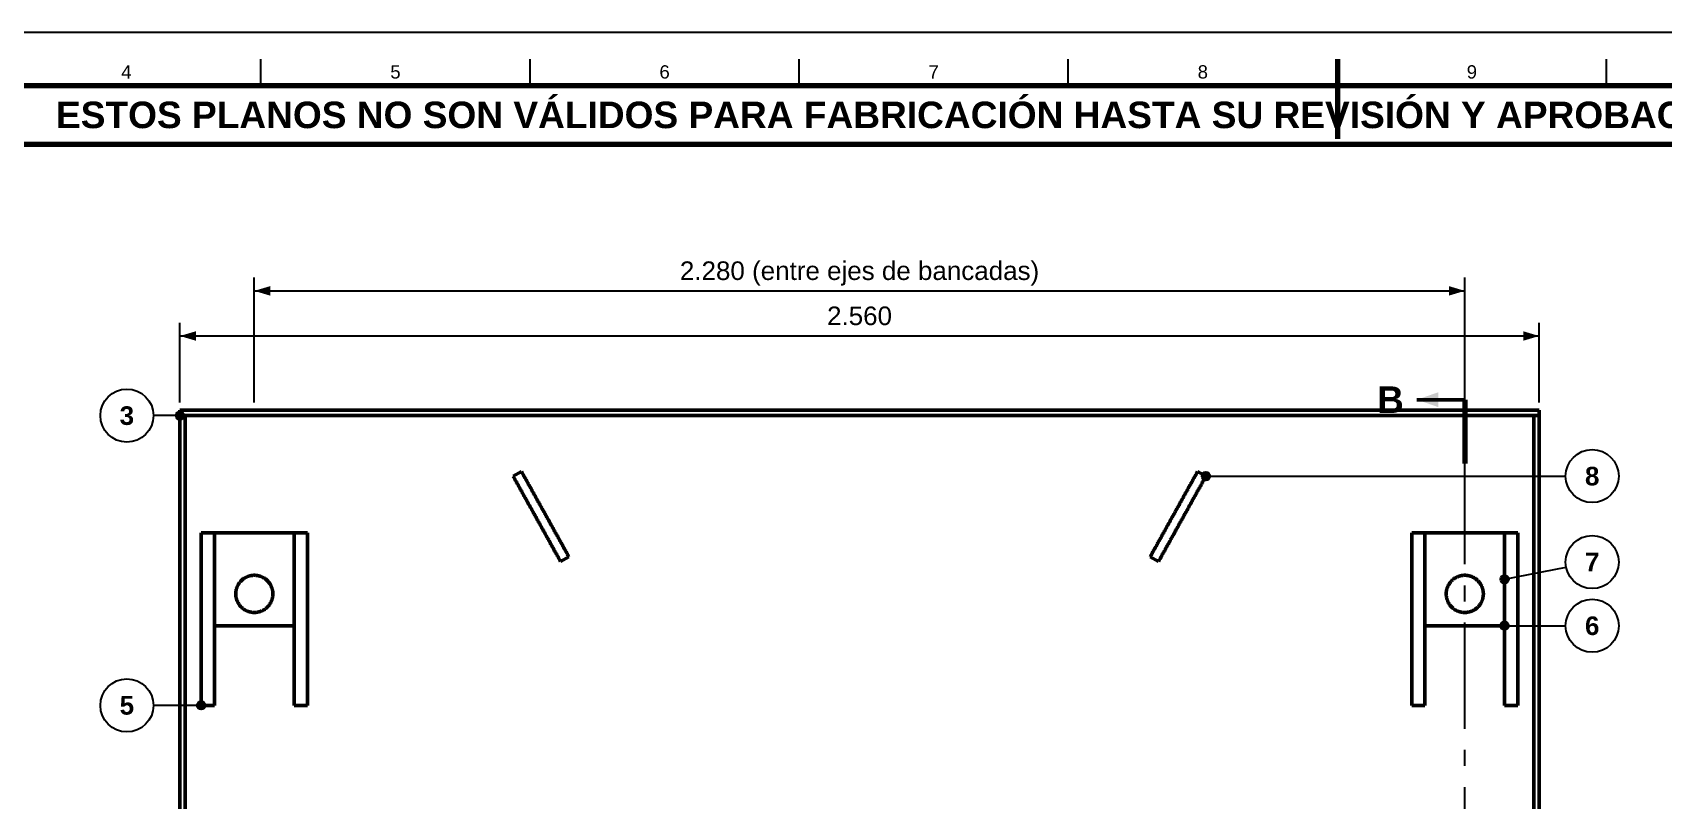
# Model space of a CAD drawing. Header units: millimetres. Extents: x 0 to 841, y 0 to 594.
# Drawn here: x 179.7 to 486.9, y 449.3 to 594 of the extents above; entities that cross this region are included whole.
import ezdxf
from ezdxf.enums import TextEntityAlignment as Align

# ---------------------------------------------------------------- set-up
doc = ezdxf.new("R2010")
doc.units = ezdxf.units.MM
doc.linetypes.add('EJE', pattern=[31, 20, -4, 3, -4])
for name, color, linetype, lineweight in [('ACH', 7, 'CONTINUOUS', 13), ('CORTE', 7, 'EJE', 70), ('COTA', 7, 'CONTINUOUS', 25), ('EJE', 7, 'EJE', 25), ('FINA', 7, 'CONTINUOUS', 25), ('MARCO', 7, 'CONTINUOUS', 70), ('TXT', 7, 'CONTINUOUS', 25), ('VIS', 7, 'CONTINUOUS', 50)]:
    doc.layers.add(name, color=color, linetype=linetype, lineweight=lineweight)
doc.styles.add('STD', font='LiberationSans-Regular.ttf')
doc.styles.add('STDB', font='LiberationSans-Bold.ttf')

msp = doc.modelspace()

# ---------------------------------------------------------------- hatches: boundary and pattern name
at = {"layer": 'ACH'}
h = msp.add_hatch(color=7, dxfattribs=at)
h.dxf.hatch_style = 1
h.paths.add_polyline_path([(208.3, 521.84), (208.07, 522.4), (207.5, 522.64), (206.93, 522.4), (206.7, 521.84), (206.93, 521.27), (207.5, 521.04), (208.07, 521.27)])
h = msp.add_hatch(color=7, dxfattribs=at)
h.dxf.hatch_style = 1
h.paths.add_polyline_path([(401.55, 510.44), (401.32, 511.01), (400.75, 511.24), (400.19, 511.01), (399.95, 510.44), (400.19, 509.88), (400.75, 509.64), (401.32, 509.88)])
h = msp.add_hatch(color=7, dxfattribs=at)
h.dxf.hatch_style = 1
h.paths.add_polyline_path([(457.8, 491), (457.57, 491.57), (457, 491.8), (456.43, 491.57), (456.2, 491), (456.43, 490.44), (457, 490.2), (457.57, 490.44)])
h = msp.add_hatch(color=7, dxfattribs=at)
h.dxf.hatch_style = 1
h.paths.add_polyline_path([(457.8, 482.25), (457.57, 482.82), (457, 483.05), (456.43, 482.82), (456.2, 482.25), (456.43, 481.69), (457, 481.45), (457.57, 481.69)])
h = msp.add_hatch(color=7, dxfattribs=at)
h.dxf.hatch_style = 1
h.paths.add_polyline_path([(212.3, 467.25), (212.07, 467.82), (211.5, 468.05), (210.93, 467.82), (210.7, 467.25), (210.93, 466.69), (211.5, 466.45), (212.07, 466.69)])

# ---------------------------------------------------------------- linework, layer by layer
at = {"layer": 'CORTE'}
msp.add_line((449.5, 524.84), (449.5, 512.84), dxfattribs=at)
at = {"layer": 'COTA'}
for p, q in [((221.5, 524.34), (221.5, 547.84)), ((449.5, 524.34), (449.5, 547.84)), ((221.5, 545.34), (449.5, 545.34)), ((207.5, 524.34), (207.5, 539.34)), ((463.5, 524.34), (463.5, 539.34)), ((207.5, 536.84), (463.5, 536.84)), ((207.5, 521.84), (202.5, 521.84)), ((400.75, 510.44), (468.5, 510.44)), ((457, 491), (468.59, 493.29)), ((457, 482.25), (468.5, 482.25)), ((211.5, 467.25), (202.5, 467.25))]:
    msp.add_line(p, q, dxfattribs=at)
for centre in [(207.5, 521.84), (400.75, 510.44), (457, 491), (457, 482.25), (211.5, 467.25)]:
    msp.add_circle(centre, 0.8, dxfattribs=at)
for points in [[(221.5, 545.34), (224.5, 544.44), (224.5, 546.24)], [(449.5, 545.34), (446.5, 546.24), (446.5, 544.44)], [(207.5, 536.84), (210.5, 535.94), (210.5, 537.74)], [(463.5, 536.84), (460.5, 537.74), (460.5, 535.94)], [(440.5, 524.84), (444.5, 523.44), (444.5, 526.24)]]:
    msp.add_solid(points, dxfattribs=at)
at = {"layer": 'EJE'}
msp.add_line((449.5, 276.84), (449.5, 512.84), dxfattribs=at)
at = {"layer": 'FINA'}
for p, q in [((222.75, 584), (222.75, 589)), ((273.44, 584), (273.44, 589)), ((324.12, 584), (324.12, 589)), ((374.81, 584), (374.81, 589)), ((425.5, 584), (425.5, 589)), ((476.19, 584), (476.19, 589))]:
    msp.add_line(p, q, dxfattribs=at)
msp.add_lwpolyline([(0, 0), (841, 0), (841, 594), (0, 594)], close=True, dxfattribs=at)
for centre in [(197.5, 521.84), (473.5, 510.44), (473.5, 494.25), (473.5, 482.25), (197.5, 467.25)]:
    msp.add_circle(centre, 5, dxfattribs=at)
at = {"layer": 'MARCO'}
msp.add_line((425.5, 589), (425.5, 574), dxfattribs=at)
for points in [[(20, 10), (831, 10), (831, 584), (20, 584)], [(20, 573), (831, 573), (831, 584), (20, 584)]]:
    msp.add_lwpolyline(points, close=True, dxfattribs=at)
at = {"layer": 'VIS'}
msp.add_line((449.5, 524.84), (440.5, 524.84), dxfattribs=at)
for points in [[(207.5, 521.84), (207.5, 522.84)], [(207.5, 522.84), (463.5, 522.84)], [(463.5, 521.84), (463.5, 522.84)], [(207.5, 521.84), (463.5, 521.84)], [(207.5, 267.84), (207.5, 521.84)], [(207.5, 521.84), (208.5, 521.84)], [(208.5, 267.84), (208.5, 521.84)], [(462.5, 267.84), (462.5, 521.84)], [(462.5, 521.84), (463.5, 521.84)], [(463.5, 267.84), (463.5, 521.84)], [(270.25, 510.44), (271.82, 511.32)], [(270.25, 510.44), (270.3, 510.34), (270.36, 510.23), (270.42, 510.13), (270.48, 510.02), (270.54, 509.92), (270.6, 509.81), (270.65, 509.71), (270.71, 509.6), (270.77, 509.5), (270.83, 509.39), (270.89, 509.29), (270.95, 509.18), (271, 509.08), (271.06, 508.97), (271.12, 508.87), (271.18, 508.76), (271.24, 508.66), (271.3, 508.55), (271.36, 508.45), (271.41, 508.34), (271.47, 508.24), (271.53, 508.13), (271.59, 508.03), (271.65, 507.92), (271.71, 507.82), (271.76, 507.71), (271.82, 507.61), (271.88, 507.5), (271.94, 507.4), (272, 507.29), (272.06, 507.19), (272.11, 507.08), (272.17, 506.98), (272.23, 506.87), (272.29, 506.76), (272.35, 506.66), (272.41, 506.55), (272.46, 506.45), (272.52, 506.34), (272.58, 506.24), (272.64, 506.13), (272.7, 506.03), (272.76, 505.92), (272.82, 505.82), (272.87, 505.71), (272.93, 505.61), (272.99, 505.5), (273.05, 505.4), (273.11, 505.29), (273.17, 505.19), (273.22, 505.08), (273.28, 504.98), (273.34, 504.87), (273.4, 504.77), (273.46, 504.66), (273.52, 504.56), (273.57, 504.45), (273.63, 504.35), (273.69, 504.24), (273.75, 504.14), (273.81, 504.03), (273.87, 503.93), (273.92, 503.82), (273.98, 503.72), (274.04, 503.61), (274.1, 503.51), (274.16, 503.4), (274.22, 503.3), (274.28, 503.19), (274.33, 503.09), (274.39, 502.98), (274.45, 502.88), (274.51, 502.77), (274.57, 502.66), (274.63, 502.56), (274.68, 502.45), (274.74, 502.35), (274.8, 502.24), (274.86, 502.14), (274.92, 502.03), (274.98, 501.93), (275.03, 501.82), (275.09, 501.72), (275.15, 501.61), (275.21, 501.51), (275.27, 501.4), (275.33, 501.3), (275.38, 501.19), (275.44, 501.09), (275.5, 500.98), (275.56, 500.88), (275.62, 500.77), (275.68, 500.67), (275.74, 500.56), (275.79, 500.46), (275.85, 500.35), (275.91, 500.25), (275.97, 500.14), (276.03, 500.04), (276.09, 499.93), (276.14, 499.83), (276.2, 499.72), (276.26, 499.62), (276.32, 499.51), (276.38, 499.41), (276.44, 499.3), (276.49, 499.2), (276.55, 499.09), (276.61, 498.99), (276.67, 498.88), (276.73, 498.78), (276.79, 498.67), (276.85, 498.56), (276.9, 498.46), (276.96, 498.35), (277.02, 498.25), (277.08, 498.14), (277.14, 498.04), (277.2, 497.93), (277.25, 497.83), (277.31, 497.72), (277.37, 497.62), (277.43, 497.51), (277.49, 497.41), (277.55, 497.3), (277.6, 497.2), (277.66, 497.09), (277.72, 496.99), (277.78, 496.88), (277.84, 496.78), (277.9, 496.67), (277.95, 496.57), (278.01, 496.46), (278.07, 496.36), (278.13, 496.25), (278.19, 496.15), (278.25, 496.04), (278.31, 495.94), (278.36, 495.83), (278.42, 495.73), (278.48, 495.62), (278.54, 495.52), (278.6, 495.41), (278.66, 495.31), (278.71, 495.2), (278.77, 495.1), (278.83, 494.99), (278.89, 494.89), (278.95, 494.78), (279.01, 494.68), (279.06, 494.57), (279.12, 494.46), (279.18, 494.36)], [(271.82, 511.32), (271.88, 511.21), (271.94, 511.11), (271.99, 511), (272.05, 510.9), (272.11, 510.79), (272.17, 510.69), (272.23, 510.58), (272.29, 510.48), (272.34, 510.37), (272.4, 510.27), (272.46, 510.16), (272.52, 510.06), (272.58, 509.95), (272.64, 509.85), (272.69, 509.74), (272.75, 509.64), (272.81, 509.53), (272.87, 509.43), (272.93, 509.32), (272.99, 509.22), (273.05, 509.11), (273.1, 509.01), (273.16, 508.9), (273.22, 508.8), (273.28, 508.69), (273.34, 508.59), (273.4, 508.48), (273.45, 508.37), (273.51, 508.27), (273.57, 508.16), (273.63, 508.06), (273.69, 507.95), (273.75, 507.85), (273.8, 507.74), (273.86, 507.64), (273.92, 507.53), (273.98, 507.43), (274.04, 507.32), (274.1, 507.22), (274.15, 507.11), (274.21, 507.01), (274.27, 506.9), (274.33, 506.8), (274.39, 506.69), (274.45, 506.59), (274.51, 506.48), (274.56, 506.38), (274.62, 506.27), (274.68, 506.17), (274.74, 506.06), (274.8, 505.96), (274.86, 505.85), (274.91, 505.75), (274.97, 505.64), (275.03, 505.54), (275.09, 505.43), (275.15, 505.33), (275.21, 505.22), (275.26, 505.12), (275.32, 505.01), (275.38, 504.91), (275.44, 504.8), (275.5, 504.7), (275.56, 504.59), (275.62, 504.49), (275.67, 504.38), (275.73, 504.27), (275.79, 504.17), (275.85, 504.06), (275.91, 503.96), (275.97, 503.85), (276.02, 503.75), (276.08, 503.64), (276.14, 503.54), (276.2, 503.43), (276.26, 503.33), (276.32, 503.22), (276.37, 503.12), (276.43, 503.01), (276.49, 502.91), (276.55, 502.8), (276.61, 502.7), (276.67, 502.59), (276.72, 502.49), (276.78, 502.38), (276.84, 502.28), (276.9, 502.17), (276.96, 502.07), (277.02, 501.96), (277.08, 501.86), (277.13, 501.75), (277.19, 501.65), (277.25, 501.54), (277.31, 501.44), (277.37, 501.33), (277.43, 501.23), (277.48, 501.12), (277.54, 501.02), (277.6, 500.91), (277.66, 500.81), (277.72, 500.7), (277.78, 500.6), (277.83, 500.49), (277.89, 500.39), (277.95, 500.28), (278.01, 500.17), (278.07, 500.07), (278.13, 499.96), (278.18, 499.86), (278.24, 499.75), (278.3, 499.65), (278.36, 499.54), (278.42, 499.44), (278.48, 499.33), (278.54, 499.23), (278.59, 499.12), (278.65, 499.02), (278.71, 498.91), (278.77, 498.81), (278.83, 498.7), (278.89, 498.6), (278.94, 498.49), (279, 498.39), (279.06, 498.28), (279.12, 498.18), (279.18, 498.07), (279.24, 497.97), (279.29, 497.86), (279.35, 497.76), (279.41, 497.65), (279.47, 497.55), (279.53, 497.44), (279.59, 497.34), (279.64, 497.23), (279.7, 497.13), (279.76, 497.02), (279.82, 496.92), (279.88, 496.81), (279.94, 496.71), (280, 496.6), (280.05, 496.5), (280.11, 496.39), (280.17, 496.29), (280.23, 496.18), (280.29, 496.07), (280.35, 495.97), (280.4, 495.86), (280.46, 495.76), (280.52, 495.65), (280.58, 495.55), (280.64, 495.44), (280.7, 495.34), (280.75, 495.23)], [(399.18, 511.32), (399.12, 511.21), (399.06, 511.11), (399.01, 511), (398.95, 510.9), (398.89, 510.79), (398.83, 510.69), (398.77, 510.58), (398.71, 510.48), (398.66, 510.37), (398.6, 510.27), (398.54, 510.16), (398.48, 510.06), (398.42, 509.95), (398.36, 509.85), (398.31, 509.74), (398.25, 509.64), (398.19, 509.53), (398.13, 509.43), (398.07, 509.32), (398.01, 509.22), (397.95, 509.11), (397.9, 509.01), (397.84, 508.9), (397.78, 508.8), (397.72, 508.69), (397.66, 508.59), (397.6, 508.48), (397.55, 508.37), (397.49, 508.27), (397.43, 508.16), (397.37, 508.06), (397.31, 507.95), (397.25, 507.85), (397.2, 507.74), (397.14, 507.64), (397.08, 507.53), (397.02, 507.43), (396.96, 507.32), (396.9, 507.22), (396.85, 507.11), (396.79, 507.01), (396.73, 506.9), (396.67, 506.8), (396.61, 506.69), (396.55, 506.59), (396.49, 506.48), (396.44, 506.38), (396.38, 506.27), (396.32, 506.17), (396.26, 506.06), (396.2, 505.96), (396.14, 505.85), (396.09, 505.75), (396.03, 505.64), (395.97, 505.54), (395.91, 505.43), (395.85, 505.33), (395.79, 505.22), (395.74, 505.12), (395.68, 505.01), (395.62, 504.91), (395.56, 504.8), (395.5, 504.7), (395.44, 504.59), (395.38, 504.49), (395.33, 504.38), (395.27, 504.27), (395.21, 504.17), (395.15, 504.06), (395.09, 503.96), (395.03, 503.85), (394.98, 503.75), (394.92, 503.64), (394.86, 503.54), (394.8, 503.43), (394.74, 503.33), (394.68, 503.22), (394.63, 503.12), (394.57, 503.01), (394.51, 502.91), (394.45, 502.8), (394.39, 502.7), (394.33, 502.59), (394.28, 502.49), (394.22, 502.38), (394.16, 502.28), (394.1, 502.17), (394.04, 502.07), (393.98, 501.96), (393.92, 501.86), (393.87, 501.75), (393.81, 501.65), (393.75, 501.54), (393.69, 501.44), (393.63, 501.33), (393.57, 501.23), (393.52, 501.12), (393.46, 501.02), (393.4, 500.91), (393.34, 500.81), (393.28, 500.7), (393.22, 500.6), (393.17, 500.49), (393.11, 500.39), (393.05, 500.28), (392.99, 500.17), (392.93, 500.07), (392.87, 499.96), (392.82, 499.86), (392.76, 499.75), (392.7, 499.65), (392.64, 499.54), (392.58, 499.44), (392.52, 499.33), (392.46, 499.23), (392.41, 499.12), (392.35, 499.02), (392.29, 498.91), (392.23, 498.81), (392.17, 498.7), (392.11, 498.6), (392.06, 498.49), (392, 498.39), (391.94, 498.28), (391.88, 498.18), (391.82, 498.07), (391.76, 497.97), (391.71, 497.86), (391.65, 497.76), (391.59, 497.65), (391.53, 497.55), (391.47, 497.44), (391.41, 497.34), (391.36, 497.23), (391.3, 497.13), (391.24, 497.02), (391.18, 496.92), (391.12, 496.81), (391.06, 496.71), (391, 496.6), (390.95, 496.5), (390.89, 496.39), (390.83, 496.29), (390.77, 496.18), (390.71, 496.07), (390.65, 495.97), (390.6, 495.86), (390.54, 495.76), (390.48, 495.65), (390.42, 495.55), (390.36, 495.44), (390.3, 495.34), (390.25, 495.23)], [(400.75, 510.44), (400.7, 510.34), (400.64, 510.23), (400.58, 510.13), (400.52, 510.02), (400.46, 509.92), (400.4, 509.81), (400.35, 509.71), (400.29, 509.6), (400.23, 509.5), (400.17, 509.39), (400.11, 509.29), (400.05, 509.18), (400, 509.08), (399.94, 508.97), (399.88, 508.87), (399.82, 508.76), (399.76, 508.66), (399.7, 508.55), (399.64, 508.45), (399.59, 508.34), (399.53, 508.24), (399.47, 508.13), (399.41, 508.03), (399.35, 507.92), (399.29, 507.82), (399.24, 507.71), (399.18, 507.61), (399.12, 507.5), (399.06, 507.4), (399, 507.29), (398.94, 507.19), (398.89, 507.08), (398.83, 506.98), (398.77, 506.87), (398.71, 506.76), (398.65, 506.66), (398.59, 506.55), (398.54, 506.45), (398.48, 506.34), (398.42, 506.24), (398.36, 506.13), (398.3, 506.03), (398.24, 505.92), (398.18, 505.82), (398.13, 505.71), (398.07, 505.61), (398.01, 505.5), (397.95, 505.4), (397.89, 505.29), (397.83, 505.19), (397.78, 505.08), (397.72, 504.98), (397.66, 504.87), (397.6, 504.77), (397.54, 504.66), (397.48, 504.56), (397.43, 504.45), (397.37, 504.35), (397.31, 504.24), (397.25, 504.14), (397.19, 504.03), (397.13, 503.93), (397.08, 503.82), (397.02, 503.72), (396.96, 503.61), (396.9, 503.51), (396.84, 503.4), (396.78, 503.3), (396.72, 503.19), (396.67, 503.09), (396.61, 502.98), (396.55, 502.88), (396.49, 502.77), (396.43, 502.66), (396.37, 502.56), (396.32, 502.45), (396.26, 502.35), (396.2, 502.24), (396.14, 502.14), (396.08, 502.03), (396.02, 501.93), (395.97, 501.82), (395.91, 501.72), (395.85, 501.61), (395.79, 501.51), (395.73, 501.4), (395.67, 501.3), (395.62, 501.19), (395.56, 501.09), (395.5, 500.98), (395.44, 500.88), (395.38, 500.77), (395.32, 500.67), (395.26, 500.56), (395.21, 500.46), (395.15, 500.35), (395.09, 500.25), (395.03, 500.14), (394.97, 500.04), (394.91, 499.93), (394.86, 499.83), (394.8, 499.72), (394.74, 499.62), (394.68, 499.51), (394.62, 499.41), (394.56, 499.3), (394.51, 499.2), (394.45, 499.09), (394.39, 498.99), (394.33, 498.88), (394.27, 498.78), (394.21, 498.67), (394.15, 498.56), (394.1, 498.46), (394.04, 498.35), (393.98, 498.25), (393.92, 498.14), (393.86, 498.04), (393.8, 497.93), (393.75, 497.83), (393.69, 497.72), (393.63, 497.62), (393.57, 497.51), (393.51, 497.41), (393.45, 497.3), (393.4, 497.2), (393.34, 497.09), (393.28, 496.99), (393.22, 496.88), (393.16, 496.78), (393.1, 496.67), (393.05, 496.57), (392.99, 496.46), (392.93, 496.36), (392.87, 496.25), (392.81, 496.15), (392.75, 496.04), (392.69, 495.94), (392.64, 495.83), (392.58, 495.73), (392.52, 495.62), (392.46, 495.52), (392.4, 495.41), (392.34, 495.31), (392.29, 495.2), (392.23, 495.1), (392.17, 494.99), (392.11, 494.89), (392.05, 494.78), (391.99, 494.68), (391.94, 494.57), (391.88, 494.46), (391.82, 494.36)], [(399.18, 511.32), (400.75, 510.44)], [(211.5, 499.75), (214, 499.75)], [(211.5, 499.75), (211.5, 467.25)], [(214, 499.75), (214, 467.25)], [(214, 499.75), (229, 499.75)], [(214, 499.75), (214, 482.25)], [(229, 499.75), (231.5, 499.75)], [(229, 499.75), (229, 467.25)], [(229, 499.75), (229, 482.25)], [(231.5, 499.75), (231.5, 467.25)], [(439.5, 499.75), (442, 499.75)], [(439.5, 499.75), (439.5, 467.25)], [(442, 499.75), (442, 467.25)], [(442, 499.75), (457, 499.75)], [(442, 499.75), (442, 482.25)], [(457, 499.75), (459.5, 499.75)], [(457, 499.75), (457, 467.25)], [(457, 499.75), (457, 482.25)], [(459.5, 499.75), (459.5, 467.25)], [(280.75, 495.23), (279.18, 494.36)], [(391.82, 494.36), (390.25, 495.23)], [(221.5, 484.75), (221.38, 484.75), (221.26, 484.76), (221.14, 484.77), (221.02, 484.78), (220.9, 484.8), (220.78, 484.83), (220.67, 484.85), (220.55, 484.88), (220.44, 484.92), (220.32, 484.96), (220.21, 485), (220.1, 485.04), (219.99, 485.09), (219.88, 485.15), (219.78, 485.21), (219.67, 485.27), (219.57, 485.33), (219.47, 485.4), (219.38, 485.47), (219.28, 485.55), (219.19, 485.62), (219.1, 485.7), (219.01, 485.79), (218.93, 485.87), (218.85, 485.96), (218.77, 486.06), (218.7, 486.15), (218.63, 486.25), (218.56, 486.35), (218.5, 486.45), (218.44, 486.55), (218.38, 486.66), (218.33, 486.77), (218.28, 486.88), (218.24, 486.99), (218.19, 487.1), (218.16, 487.22), (218.12, 487.33), (218.09, 487.45), (218.07, 487.57), (218.05, 487.68), (218.03, 487.8), (218.02, 487.92), (218.01, 488.04), (218, 488.16), (218, 488.28), (218, 488.4), (218.01, 488.52), (218.02, 488.64), (218.04, 488.76), (218.06, 488.88), (218.08, 489), (218.11, 489.11), (218.14, 489.23), (218.18, 489.34), (218.21, 489.46), (218.26, 489.57), (218.31, 489.68), (218.36, 489.79), (218.41, 489.9), (218.47, 490), (218.53, 490.1), (218.6, 490.21), (218.66, 490.3), (218.74, 490.4), (218.81, 490.49), (218.89, 490.58), (218.97, 490.67), (219.06, 490.76), (219.14, 490.84), (219.23, 490.92), (219.33, 491), (219.42, 491.07), (219.52, 491.14), (219.62, 491.2), (219.72, 491.27), (219.83, 491.33), (219.94, 491.38), (220.04, 491.43), (220.15, 491.48), (220.27, 491.53), (220.38, 491.57), (220.49, 491.6), (220.61, 491.64), (220.73, 491.66), (220.84, 491.69), (220.96, 491.71), (221.08, 491.73), (221.2, 491.74), (221.32, 491.75), (221.44, 491.75), (221.56, 491.75), (221.68, 491.75), (221.8, 491.74), (221.92, 491.73), (222.04, 491.71), (222.16, 491.69), (222.27, 491.66), (222.39, 491.64), (222.51, 491.6), (222.62, 491.57), (222.73, 491.53), (222.85, 491.48), (222.96, 491.43), (223.06, 491.38), (223.17, 491.33), (223.28, 491.27), (223.38, 491.2), (223.48, 491.14), (223.58, 491.07), (223.67, 491), (223.77, 490.92), (223.86, 490.84), (223.94, 490.76), (224.03, 490.67), (224.11, 490.58), (224.19, 490.49), (224.26, 490.4), (224.34, 490.3), (224.4, 490.21), (224.47, 490.1), (224.53, 490), (224.59, 489.9), (224.64, 489.79), (224.69, 489.68), (224.74, 489.57), (224.79, 489.46), (224.82, 489.34), (224.86, 489.23), (224.89, 489.11), (224.92, 489), (224.94, 488.88), (224.96, 488.76), (224.98, 488.64), (224.99, 488.52), (225, 488.4), (225, 488.28), (225, 488.16), (224.99, 488.04), (224.98, 487.92), (224.97, 487.8), (224.95, 487.68), (224.93, 487.57), (224.91, 487.45), (224.88, 487.33), (224.84, 487.22), (224.81, 487.1), (224.76, 486.99), (224.72, 486.88), (224.67, 486.77), (224.62, 486.66), (224.56, 486.55), (224.5, 486.45), (224.44, 486.35), (224.37, 486.25), (224.3, 486.15), (224.23, 486.06), (224.15, 485.96), (224.07, 485.87), (223.99, 485.79), (223.9, 485.7), (223.81, 485.62), (223.72, 485.55), (223.62, 485.47), (223.53, 485.4), (223.43, 485.33), (223.33, 485.27), (223.22, 485.21), (223.12, 485.15), (223.01, 485.09), (222.9, 485.04), (222.79, 485), (222.68, 484.96), (222.56, 484.92), (222.45, 484.88), (222.33, 484.85), (222.22, 484.83), (222.1, 484.8), (221.98, 484.78), (221.86, 484.77), (221.74, 484.76), (221.62, 484.75), (221.5, 484.75)], [(449.5, 484.75), (449.38, 484.75), (449.26, 484.76), (449.14, 484.77), (449.02, 484.78), (448.9, 484.8), (448.78, 484.83), (448.67, 484.85), (448.55, 484.88), (448.44, 484.92), (448.32, 484.96), (448.21, 485), (448.1, 485.04), (447.99, 485.09), (447.88, 485.15), (447.78, 485.21), (447.67, 485.27), (447.57, 485.33), (447.47, 485.4), (447.38, 485.47), (447.28, 485.55), (447.19, 485.62), (447.1, 485.7), (447.01, 485.79), (446.93, 485.87), (446.85, 485.96), (446.77, 486.06), (446.7, 486.15), (446.63, 486.25), (446.56, 486.35), (446.5, 486.45), (446.44, 486.55), (446.38, 486.66), (446.33, 486.77), (446.28, 486.88), (446.24, 486.99), (446.19, 487.1), (446.16, 487.22), (446.12, 487.33), (446.09, 487.45), (446.07, 487.57), (446.05, 487.68), (446.03, 487.8), (446.02, 487.92), (446.01, 488.04), (446, 488.16), (446, 488.28), (446, 488.4), (446.01, 488.52), (446.02, 488.64), (446.04, 488.76), (446.06, 488.88), (446.08, 489), (446.11, 489.11), (446.14, 489.23), (446.18, 489.34), (446.21, 489.46), (446.26, 489.57), (446.31, 489.68), (446.36, 489.79), (446.41, 489.9), (446.47, 490), (446.53, 490.1), (446.6, 490.21), (446.66, 490.3), (446.74, 490.4), (446.81, 490.49), (446.89, 490.58), (446.97, 490.67), (447.06, 490.76), (447.14, 490.84), (447.23, 490.92), (447.33, 491), (447.42, 491.07), (447.52, 491.14), (447.62, 491.2), (447.72, 491.27), (447.83, 491.33), (447.94, 491.38), (448.04, 491.43), (448.15, 491.48), (448.27, 491.53), (448.38, 491.57), (448.49, 491.6), (448.61, 491.64), (448.73, 491.66), (448.84, 491.69), (448.96, 491.71), (449.08, 491.73), (449.2, 491.74), (449.32, 491.75), (449.44, 491.75), (449.56, 491.75), (449.68, 491.75), (449.8, 491.74), (449.92, 491.73), (450.04, 491.71), (450.16, 491.69), (450.27, 491.66), (450.39, 491.64), (450.51, 491.6), (450.62, 491.57), (450.73, 491.53), (450.85, 491.48), (450.96, 491.43), (451.06, 491.38), (451.17, 491.33), (451.28, 491.27), (451.38, 491.2), (451.48, 491.14), (451.58, 491.07), (451.67, 491), (451.77, 490.92), (451.86, 490.84), (451.94, 490.76), (452.03, 490.67), (452.11, 490.58), (452.19, 490.49), (452.26, 490.4), (452.34, 490.3), (452.4, 490.21), (452.47, 490.1), (452.53, 490), (452.59, 489.9), (452.64, 489.79), (452.69, 489.68), (452.74, 489.57), (452.79, 489.46), (452.82, 489.34), (452.86, 489.23), (452.89, 489.11), (452.92, 489), (452.94, 488.88), (452.96, 488.76), (452.98, 488.64), (452.99, 488.52), (453, 488.4), (453, 488.28), (453, 488.16), (452.99, 488.04), (452.98, 487.92), (452.97, 487.8), (452.95, 487.68), (452.93, 487.57), (452.91, 487.45), (452.88, 487.33), (452.84, 487.22), (452.81, 487.1), (452.76, 486.99), (452.72, 486.88), (452.67, 486.77), (452.62, 486.66), (452.56, 486.55), (452.5, 486.45), (452.44, 486.35), (452.37, 486.25), (452.3, 486.15), (452.23, 486.06), (452.15, 485.96), (452.07, 485.87), (451.99, 485.79), (451.9, 485.7), (451.81, 485.62), (451.72, 485.55), (451.62, 485.47), (451.53, 485.4), (451.43, 485.33), (451.33, 485.27), (451.22, 485.21), (451.12, 485.15), (451.01, 485.09), (450.9, 485.04), (450.79, 485), (450.68, 484.96), (450.56, 484.92), (450.45, 484.88), (450.33, 484.85), (450.22, 484.83), (450.1, 484.8), (449.98, 484.78), (449.86, 484.77), (449.74, 484.76), (449.62, 484.75), (449.5, 484.75)], [(214, 482.25), (229, 482.25)], [(442, 482.25), (457, 482.25)], [(211.5, 467.25), (214, 467.25)], [(229, 467.25), (231.5, 467.25)], [(439.5, 467.25), (442, 467.25)], [(457, 467.25), (459.5, 467.25)]]:
    msp.add_lwpolyline(points, dxfattribs=at)

# ---------------------------------------------------------------- texts
at = {"layer": 'TXT'}
for s, height, style, p in [('4', 2.5, 'STD', (197.41, 586.6)), ('5', 2.5, 'STD', (248.09, 586.6)), ('6', 2.5, 'STD', (298.78, 586.6)), ('7', 2.5, 'STD', (349.47, 586.6)), ('8', 2.5, 'STD', (400.16, 586.6)), ('9', 2.5, 'STD', (450.84, 586.6)), ('ESTOS PLANOS NO SON VÁLIDOS PARA FABRICACIÓN HASTA SU REVISIÓN Y APROBACIÓN POR UN INGENIERO CALCULISTA HABILITADO.', 5, 'STDB', (425.5, 578.5)), ('B', 5, 'STDB', (435.5, 524.84)), ('3', 3.5, 'STDB', (197.5, 521.84)), ('8', 3.5, 'STDB', (473.5, 510.44)), ('7', 3.5, 'STDB', (473.5, 494.25)), ('6', 3.5, 'STDB', (473.5, 482.25)), ('5', 3.5, 'STDB', (197.5, 467.25))]:
    msp.add_text(s, height=height, dxfattribs=dict(at, style=style)).set_placement(p, align=Align.MIDDLE_CENTER)
at = {"layer": 'TXT', "style": 'STD'}
for s, p in [('2.280 (entre ejes de bancadas)', (335.5, 546.34)), ('2.560', (335.5, 537.84))]:
    msp.add_text(s, height=3.5, dxfattribs=at).set_placement(p, align=Align.BOTTOM_CENTER)

doc.saveas('drawing.dxf')
